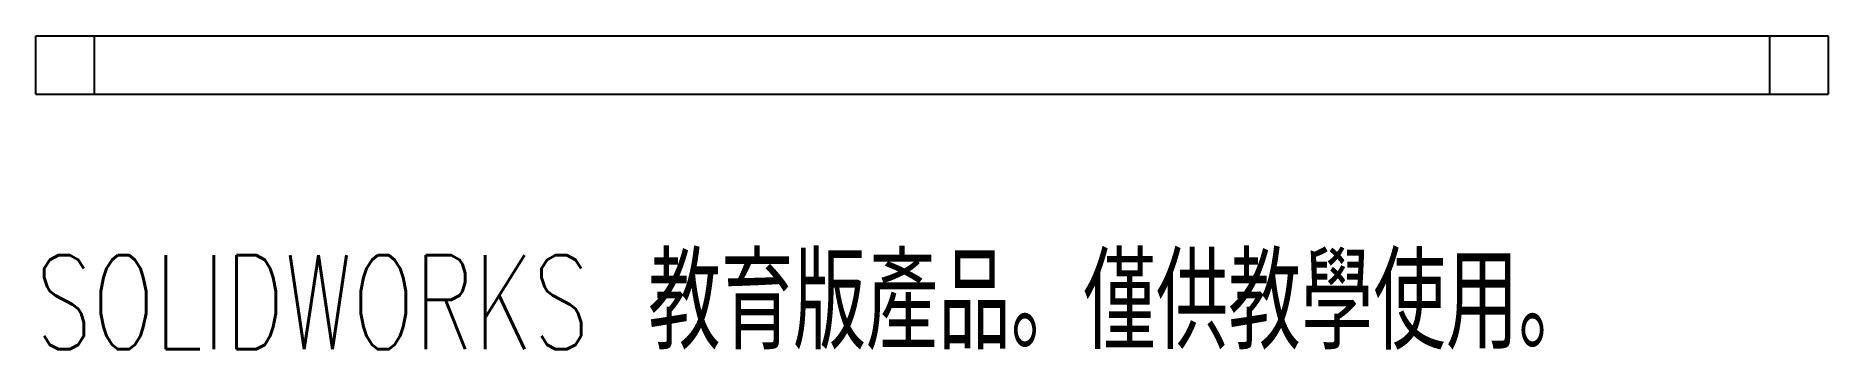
# Paper-space layout '_右視' of a CAD drawing. Header units: millimetres. Extents: x -46 to 46, y -13.2 to 3.
import ezdxf

# ---------------------------------------------------------------- set-up
doc = ezdxf.new("R2010")
doc.units = ezdxf.units.MM
doc.styles.add('SLDTEXTSTYLE0', font='TXT', dxfattribs={"width": 0.7, "bigfont": 'bigfont'})

psp = doc.layouts.new('_右視')

# ---------------------------------------------------------------- linework, layer by layer
at = {"color": 7, "linetype": 'Continuous', "lineweight": 25}
for p, q in [((-46, 3), (46, 3)), ((-46, 0), (-46, 3)), ((-43, 3), (-43, 0)), ((43, 0), (43, 3)), ((46, 3), (46, 0)), ((-46, 0), (46, 0))]:
    psp.add_line(p, q, dxfattribs=at)

# ---------------------------------------------------------------- texts
at = {"color": 7, "linetype": 'Continuous', "insert": (-46, -8.27), "char_height": 4.83362, "attachment_point": 1, "style": 'SLDTEXTSTYLE0'}
psp.add_mtext('SOLIDWORKS 教育版產品。僅供教學使用。', dxfattribs=at)

doc.saveas('drawing.dxf')
